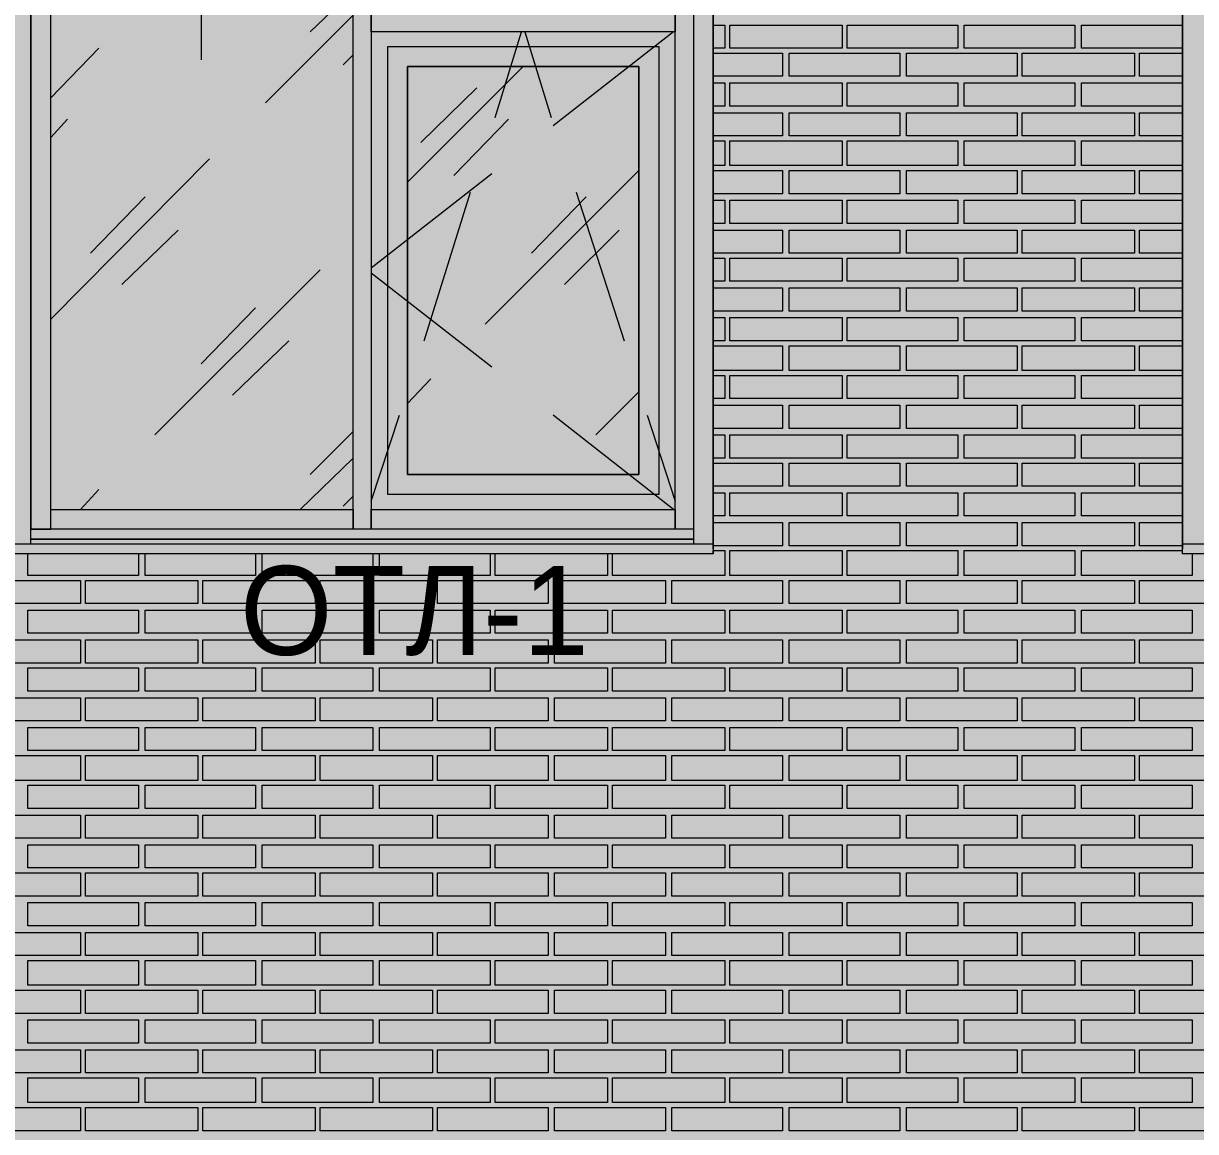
# Model space of a CAD drawing. Header units: millimetres. Extents: x -28928 to 100580, y -22867 to 36490.
# Drawn here: x 41017 to 44019, y 19599 to 22436 of the extents above; entities that cross this region are included whole.
import ezdxf

# ---------------------------------------------------------------- set-up
doc = ezdxf.new("R2010")
doc.units = ezdxf.units.MM
doc.layers.add('PDF _Геометрия', color=7, linetype='Continuous', true_color=0x8f8e8d)
doc.layers.add('PDF _Сплошная заливка', color=7, linetype='Continuous', true_color=0xffffff)
doc.layers.add('PDF _Текст', color=7, linetype='Continuous')

msp = doc.modelspace()

# ---------------------------------------------------------------- hatches: boundary and pattern name
at = {"layer": 'PDF _Сплошная заливка', "true_color": 0xdcd6cf, "transparency": 33554559}
msp.add_hatch(color=254, dxfattribs=at).paths.add_polyline_path([(19133.7, 30089.1), (19133.7, 16343.4), (52641.4, 16343.4), (52641.4, 30089.1)])

# ---------------------------------------------------------------- linework, layer by layer
at = {"layer": 'PDF _Геометрия', "color": 7, "lineweight": 9}
for points in [[(41036.4, 21103), (41036.4, 21166.4), (41036.4, 22439.9), (41036.4, 21141), (41087.2, 21141), (41087.2, 22439.9), (41087.2, 23688), (41036.4, 23688), (41036.4, 22439.9), (41036.4, 23713.4), (41036.4, 23789.5), (40985.7, 23789.5)], [(40985.7, 23789.5), (42783.7, 23789.5), (42783.7, 21090.3), (42783.7, 21166.4), (42783.7, 22439.9), (42783.7, 23713.4), (42783.7, 23789.5), (42733, 23789.5), (42733, 23713.4), (42733, 22439.9), (42733, 21141), (42686.4, 21141), (42686.4, 22439.9), (42686.4, 23713.4)], [(44031.8, 23789.5), (43985.3, 23789.5), (43985.3, 23713.4), (43985.3, 22439.9), (43985.3, 21166.4), (43985.3, 21090.3), (43985.3, 23789.5), (45783.4, 23789.5)], [(42733, 23713.4), (42733, 22439.9), (42733, 21166.4), (42733, 21103)], [(41472.2, 22541.4), (41472.2, 22342.6)], [(41751.4, 22414.5), (41861.4, 22520.3)], [(41637.2, 22232.6), (41861.4, 22456.8)], [(42225.3, 22194.5), (42293, 22414.5)], [(42301.4, 22414.5), (42369.1, 22194.5)], [(42682.2, 22414.5), (42373.4, 22173.4)], [(41087.2, 22245.3), (41209.9, 22372.2)], [(41836.1, 22329.9), (41861.4, 22355.3)], [(42001.1, 22029.5), (42297.2, 22325.7)], [(42034.9, 22131), (42178.7, 22270.7)], [(41087.2, 22143.7), (41129.5, 22190.3)], [(42119.5, 22046.4), (42259.1, 22190.3)], [(41087.2, 21678.4), (41493.4, 22088.7)], [(42216.8, 22050.7), (41908, 21809.5)], [(42199.9, 21665.7), (42593.4, 22059.1)], [(41188.7, 21847.6), (41328.4, 21991.4)], [(42043.4, 21623.4), (42161.8, 22004.1)], [(42318.4, 21847.6), (42458, 21991.4)], [(42432.6, 22004.1), (42555.3, 21623.4)], [(41269.1, 21767.2), (41413, 21906.8)], [(42403, 21767.2), (42542.6, 21906.8)], [(41353.7, 21382.2), (41776.8, 21805.3)], [(42216.8, 21555.7), (41908, 21796.8)], [(41472.2, 21564.1), (41611.8, 21708)], [(41552.6, 21483.7), (41696.4, 21623.4)], [(42001.1, 21462.6), (42060.3, 21526)], [(42483.4, 21382.2), (42593.4, 21492.2)], [(41908, 21213), (41979.9, 21433)], [(42682.2, 21191.8), (42373.4, 21433)], [(42614.5, 21433), (42686.4, 21213)], [(41751.4, 21280.7), (41861.4, 21390.7)], [(41726.1, 21191.8), (41861.4, 21323)], [(41163.4, 21191.8), (41209.9, 21242.6)], [(41836.1, 21200.3), (41861.4, 21225.7)], [(42733, 21141), (41036.4, 21141)], [(42783.7, 21141), (42783.7, 21115.7), (42783.7, 21103), (42783.7, 21077.6), (42783.7, 21086)], [(42783.7, 21103), (40985.7, 21103), (40985.7, 21107.2)], [(42733, 21115.7), (41036.4, 21115.7), (42733, 21115.7)], [(42733, 21115.7), (41036.4, 21115.7)], [(45783.4, 21107.2), (45783.4, 21103), (43985.3, 21103), (43985.3, 21107.2)], [(42783.7, 21077.6), (40985.7, 21077.6), (40985.7, 21103)], [(45783.4, 21103), (45783.4, 21077.6), (43985.3, 21077.6), (43985.3, 21103)], [(43985.3, 21077.6), (43985.3, 21086)]]:
    msp.add_lwpolyline(points, dxfattribs=at)
for points in [[(41908, 21141), (41861.4, 21141), (41087.2, 21141), (41087.2, 21191.8), (41861.4, 21191.8), (41861.4, 21141), (41861.4, 22439.9), (41861.4, 23688), (41908, 23688), (41908, 22439.9)], [(42686.4, 22414.5), (41908, 22414.5), (41908, 22465.3), (42686.4, 22465.3)], [(41950.3, 22376.4), (42644.1, 22376.4), (42644.1, 21229.9), (41950.3, 21229.9)], [(42644.1, 22376.4), (42644.1, 21229.9), (41950.3, 21229.9), (41950.3, 22376.4)], [(42593.4, 22325.7), (42001.1, 22325.7), (42001.1, 21280.7), (42593.4, 21280.7)], [(42001.1, 21280.7), (42001.1, 22325.7), (42593.4, 22325.7), (42593.4, 21280.7)], [(42686.4, 21141), (41908, 21141), (41908, 21191.8), (42686.4, 21191.8)]]:
    msp.add_lwpolyline(points, close=True, dxfattribs=at)
at = {"layer": 'PDF _Геометрия', "lineweight": 9}
for points in [[(42783.7, 22431.4), (42813.4, 22431.4), (42813.4, 22372.2), (42783.7, 22372.2)], [(43985.3, 22372.2), (43727.2, 22372.2), (43727.2, 22431.4), (43985.3, 22431.4)], [(42783.7, 22359.5), (42817.6, 22359.5), (42961.4, 22359.5), (42961.4, 22300.3), (42817.6, 22300.3), (42783.7, 22300.3)], [(43985.3, 22300.3), (43875.3, 22300.3), (43875.3, 22359.5), (43985.3, 22359.5)], [(42783.7, 22283.4), (42813.4, 22283.4), (42813.4, 22224.1), (42783.7, 22224.1)], [(43985.3, 22224.1), (43727.2, 22224.1), (43727.2, 22283.4), (43985.3, 22283.4)], [(42783.7, 22207.2), (42817.6, 22207.2), (42961.4, 22207.2), (42961.4, 22148), (42817.6, 22148), (42783.7, 22148)], [(43985.3, 22148), (43875.3, 22148), (43875.3, 22207.2), (43985.3, 22207.2)], [(42783.7, 22135.3), (42813.4, 22135.3), (42813.4, 22071.8), (42783.7, 22071.8)], [(43985.3, 22071.8), (43727.2, 22071.8), (43727.2, 22135.3), (43985.3, 22135.3)], [(42783.7, 22059.1), (42817.6, 22059.1), (42961.4, 22059.1), (42961.4, 21999.9), (42817.6, 21999.9), (42783.7, 21999.9)], [(43985.3, 21999.9), (43875.3, 21999.9), (43875.3, 22059.1), (43985.3, 22059.1)], [(42783.7, 21983), (42813.4, 21983), (42813.4, 21923.7), (42783.7, 21923.7)], [(43985.3, 21923.7), (43727.2, 21923.7), (43727.2, 21983), (43985.3, 21983)], [(42783.7, 21906.8), (42817.6, 21906.8), (42961.4, 21906.8), (42961.4, 21847.6), (42817.6, 21847.6), (42783.7, 21847.6)], [(43985.3, 21847.6), (43875.3, 21847.6), (43875.3, 21906.8), (43985.3, 21906.8)], [(42783.7, 21834.9), (42813.4, 21834.9), (42813.4, 21775.7), (42783.7, 21775.7)], [(43985.3, 21775.7), (43727.2, 21775.7), (43727.2, 21834.9), (43985.3, 21834.9)], [(42783.7, 21758.7), (42817.6, 21758.7), (42961.4, 21758.7), (42961.4, 21699.5), (42817.6, 21699.5), (42783.7, 21699.5)], [(43985.3, 21699.5), (43875.3, 21699.5), (43875.3, 21758.7), (43985.3, 21758.7)], [(42783.7, 21682.6), (42813.4, 21682.6), (42813.4, 21623.4), (42783.7, 21623.4)], [(43985.3, 21623.4), (43727.2, 21623.4), (43727.2, 21682.6), (43985.3, 21682.6)], [(42783.7, 21610.7), (42817.6, 21610.7), (42961.4, 21610.7), (42961.4, 21547.2), (42817.6, 21547.2), (42783.7, 21547.2)], [(43985.3, 21547.2), (43875.3, 21547.2), (43875.3, 21610.7), (43985.3, 21610.7)], [(42783.7, 21534.5), (42813.4, 21534.5), (42813.4, 21475.3), (42783.7, 21475.3)], [(43985.3, 21475.3), (43727.2, 21475.3), (43727.2, 21534.5), (43985.3, 21534.5)], [(42783.7, 21458.4), (42817.6, 21458.4), (42961.4, 21458.4), (42961.4, 21399.1), (42817.6, 21399.1), (42783.7, 21399.1)], [(43985.3, 21399.1), (43875.3, 21399.1), (43875.3, 21458.4), (43985.3, 21458.4)], [(42783.7, 21382.2), (42813.4, 21382.2), (42813.4, 21323), (42783.7, 21323)], [(43985.3, 21323), (43727.2, 21323), (43727.2, 21382.2), (43985.3, 21382.2)], [(42783.7, 21310.3), (42817.6, 21310.3), (42961.4, 21310.3), (42961.4, 21251), (42817.6, 21251), (42783.7, 21251)], [(43985.3, 21251), (43875.3, 21251), (43875.3, 21310.3), (43985.3, 21310.3)], [(42783.7, 21234.1), (42813.4, 21234.1), (42813.4, 21174.9), (42783.7, 21174.9)], [(43985.3, 21174.9), (43727.2, 21174.9), (43727.2, 21234.1), (43985.3, 21234.1)], [(42783.7, 21158), (42817.6, 21158), (42961.4, 21158), (42961.4, 21098.7), (42817.6, 21098.7), (42783.7, 21098.7)], [(43985.3, 21098.7), (43875.3, 21098.7), (43875.3, 21158), (43985.3, 21158)], [(41311.4, 21077.6), (41311.4, 21022.6), (41028, 21022.6), (41028, 21077.6)], [(41611.8, 21077.6), (41611.8, 21022.6), (41328.4, 21022.6), (41328.4, 21077.6)], [(41912.2, 21077.6), (41912.2, 21022.6), (41628.7, 21022.6), (41628.7, 21077.6)], [(42212.6, 21077.6), (42212.6, 21022.6), (41929.1, 21022.6), (41929.1, 21077.6)], [(42513, 21077.6), (42513, 21022.6), (42225.3, 21022.6), (42225.3, 21077.6)], [(42783.7, 21086), (42813.4, 21086), (42813.4, 21022.6), (42525.7, 21022.6), (42525.7, 21077.6)], [(44010.7, 21077.6), (44010.7, 21022.6), (43727.2, 21022.6), (43727.2, 21086), (43985.3, 21086)]]:
    msp.add_lwpolyline(points, dxfattribs=at)
for points in [[(43113.7, 22431.4), (43113.7, 22372.2), (42826.1, 22372.2), (42826.1, 22431.4)], [(43409.9, 22431.4), (43409.9, 22372.2), (43126.4, 22372.2), (43126.4, 22431.4)], [(43710.3, 22431.4), (43710.3, 22372.2), (43426.8, 22372.2), (43426.8, 22431.4)], [(43261.8, 22300.3), (43118, 22300.3), (42978.4, 22300.3), (42978.4, 22359.5), (43118, 22359.5), (43261.8, 22359.5)], [(43562.2, 22300.3), (43418.4, 22300.3), (43278.7, 22300.3), (43278.7, 22359.5), (43418.4, 22359.5), (43562.2, 22359.5)], [(43862.6, 22300.3), (43718.7, 22300.3), (43574.9, 22300.3), (43574.9, 22359.5), (43718.7, 22359.5), (43862.6, 22359.5)], [(43113.7, 22283.4), (43113.7, 22224.1), (42826.1, 22224.1), (42826.1, 22283.4)], [(43409.9, 22283.4), (43409.9, 22224.1), (43126.4, 22224.1), (43126.4, 22283.4)], [(43710.3, 22283.4), (43710.3, 22224.1), (43426.8, 22224.1), (43426.8, 22283.4)], [(43261.8, 22148), (43118, 22148), (42978.4, 22148), (42978.4, 22207.2), (43118, 22207.2), (43261.8, 22207.2)], [(43562.2, 22148), (43418.4, 22148), (43278.7, 22148), (43278.7, 22207.2), (43418.4, 22207.2), (43562.2, 22207.2)], [(43862.6, 22148), (43718.7, 22148), (43574.9, 22148), (43574.9, 22207.2), (43718.7, 22207.2), (43862.6, 22207.2)], [(43113.7, 22135.3), (43113.7, 22071.8), (42826.1, 22071.8), (42826.1, 22135.3)], [(43409.9, 22135.3), (43409.9, 22071.8), (43126.4, 22071.8), (43126.4, 22135.3)], [(43710.3, 22135.3), (43710.3, 22071.8), (43426.8, 22071.8), (43426.8, 22135.3)], [(43261.8, 21999.9), (43118, 21999.9), (42978.4, 21999.9), (42978.4, 22059.1), (43118, 22059.1), (43261.8, 22059.1)], [(43562.2, 21999.9), (43418.4, 21999.9), (43278.7, 21999.9), (43278.7, 22059.1), (43418.4, 22059.1), (43562.2, 22059.1)], [(43862.6, 21999.9), (43718.7, 21999.9), (43574.9, 21999.9), (43574.9, 22059.1), (43718.7, 22059.1), (43862.6, 22059.1)], [(43113.7, 21983), (43113.7, 21923.7), (42826.1, 21923.7), (42826.1, 21983)], [(43409.9, 21983), (43409.9, 21923.7), (43126.4, 21923.7), (43126.4, 21983)], [(43710.3, 21983), (43710.3, 21923.7), (43426.8, 21923.7), (43426.8, 21983)], [(43261.8, 21847.6), (43118, 21847.6), (42978.4, 21847.6), (42978.4, 21906.8), (43118, 21906.8), (43261.8, 21906.8)], [(43562.2, 21847.6), (43418.4, 21847.6), (43278.7, 21847.6), (43278.7, 21906.8), (43418.4, 21906.8), (43562.2, 21906.8)], [(43862.6, 21847.6), (43718.7, 21847.6), (43574.9, 21847.6), (43574.9, 21906.8), (43718.7, 21906.8), (43862.6, 21906.8)], [(43113.7, 21834.9), (43113.7, 21775.7), (42826.1, 21775.7), (42826.1, 21834.9)], [(43409.9, 21834.9), (43409.9, 21775.7), (43126.4, 21775.7), (43126.4, 21834.9)], [(43710.3, 21834.9), (43710.3, 21775.7), (43426.8, 21775.7), (43426.8, 21834.9)], [(43261.8, 21699.5), (43118, 21699.5), (42978.4, 21699.5), (42978.4, 21758.7), (43118, 21758.7), (43261.8, 21758.7)], [(43562.2, 21699.5), (43418.4, 21699.5), (43278.7, 21699.5), (43278.7, 21758.7), (43418.4, 21758.7), (43562.2, 21758.7)], [(43862.6, 21699.5), (43718.7, 21699.5), (43574.9, 21699.5), (43574.9, 21758.7), (43718.7, 21758.7), (43862.6, 21758.7)], [(43113.7, 21682.6), (43113.7, 21623.4), (42826.1, 21623.4), (42826.1, 21682.6)], [(43409.9, 21682.6), (43409.9, 21623.4), (43126.4, 21623.4), (43126.4, 21682.6)], [(43710.3, 21682.6), (43710.3, 21623.4), (43426.8, 21623.4), (43426.8, 21682.6)], [(43261.8, 21547.2), (43118, 21547.2), (42978.4, 21547.2), (42978.4, 21610.7), (43118, 21610.7), (43261.8, 21610.7)], [(43562.2, 21547.2), (43418.4, 21547.2), (43278.7, 21547.2), (43278.7, 21610.7), (43418.4, 21610.7), (43562.2, 21610.7)], [(43862.6, 21547.2), (43718.7, 21547.2), (43574.9, 21547.2), (43574.9, 21610.7), (43718.7, 21610.7), (43862.6, 21610.7)], [(43113.7, 21534.5), (43113.7, 21475.3), (42826.1, 21475.3), (42826.1, 21534.5)], [(43409.9, 21534.5), (43409.9, 21475.3), (43126.4, 21475.3), (43126.4, 21534.5)], [(43710.3, 21534.5), (43710.3, 21475.3), (43426.8, 21475.3), (43426.8, 21534.5)], [(43261.8, 21399.1), (43118, 21399.1), (42978.4, 21399.1), (42978.4, 21458.4), (43118, 21458.4), (43261.8, 21458.4)], [(43562.2, 21399.1), (43418.4, 21399.1), (43278.7, 21399.1), (43278.7, 21458.4), (43418.4, 21458.4), (43562.2, 21458.4)], [(43862.6, 21399.1), (43718.7, 21399.1), (43574.9, 21399.1), (43574.9, 21458.4), (43718.7, 21458.4), (43862.6, 21458.4)], [(43113.7, 21382.2), (43113.7, 21323), (42826.1, 21323), (42826.1, 21382.2)], [(43409.9, 21382.2), (43409.9, 21323), (43126.4, 21323), (43126.4, 21382.2)], [(43710.3, 21382.2), (43710.3, 21323), (43426.8, 21323), (43426.8, 21382.2)], [(43261.8, 21251), (43118, 21251), (42978.4, 21251), (42978.4, 21310.3), (43118, 21310.3), (43261.8, 21310.3)], [(43562.2, 21251), (43418.4, 21251), (43278.7, 21251), (43278.7, 21310.3), (43418.4, 21310.3), (43562.2, 21310.3)], [(43862.6, 21251), (43718.7, 21251), (43574.9, 21251), (43574.9, 21310.3), (43718.7, 21310.3), (43862.6, 21310.3)], [(43113.7, 21234.1), (43113.7, 21174.9), (42826.1, 21174.9), (42826.1, 21234.1)], [(43409.9, 21234.1), (43409.9, 21174.9), (43126.4, 21174.9), (43126.4, 21234.1)], [(43710.3, 21234.1), (43710.3, 21174.9), (43426.8, 21174.9), (43426.8, 21234.1)], [(43261.8, 21098.7), (43118, 21098.7), (42978.4, 21098.7), (42978.4, 21158), (43118, 21158), (43261.8, 21158)], [(43562.2, 21098.7), (43418.4, 21098.7), (43278.7, 21098.7), (43278.7, 21158), (43418.4, 21158), (43562.2, 21158)], [(43862.6, 21098.7), (43718.7, 21098.7), (43574.9, 21098.7), (43574.9, 21158), (43718.7, 21158), (43862.6, 21158)], [(43113.7, 21086), (43113.7, 21022.6), (42826.1, 21022.6), (42826.1, 21086)], [(43409.9, 21086), (43409.9, 21022.6), (43126.4, 21022.6), (43126.4, 21086)], [(43710.3, 21086), (43710.3, 21022.6), (43426.8, 21022.6), (43426.8, 21086)], [(41163.4, 20950.7), (41019.5, 20950.7), (40879.9, 20950.7), (40879.9, 21009.9), (41019.5, 21009.9), (41163.4, 21009.9)], [(41463.7, 20950.7), (41319.9, 20950.7), (41176.1, 20950.7), (41176.1, 21009.9), (41319.9, 21009.9), (41463.7, 21009.9)], [(41764.1, 20950.7), (41620.3, 20950.7), (41476.4, 20950.7), (41476.4, 21009.9), (41620.3, 21009.9), (41764.1, 21009.9)], [(42064.5, 20950.7), (41920.7, 20950.7), (41776.8, 20950.7), (41776.8, 21009.9), (41920.7, 21009.9), (42064.5, 21009.9)], [(42360.7, 20950.7), (42221.1, 20950.7), (42077.2, 20950.7), (42077.2, 21009.9), (42221.1, 21009.9), (42360.7, 21009.9)], [(42661.1, 20950.7), (42521.4, 20950.7), (42377.6, 20950.7), (42377.6, 21009.9), (42521.4, 21009.9), (42661.1, 21009.9)], [(42961.4, 20950.7), (42817.6, 20950.7), (42678, 20950.7), (42678, 21009.9), (42817.6, 21009.9), (42961.4, 21009.9)], [(43261.8, 20950.7), (43118, 20950.7), (42978.4, 20950.7), (42978.4, 21009.9), (43118, 21009.9), (43261.8, 21009.9)], [(43562.2, 20950.7), (43418.4, 20950.7), (43278.7, 20950.7), (43278.7, 21009.9), (43418.4, 21009.9), (43562.2, 21009.9)], [(43862.6, 20950.7), (43718.7, 20950.7), (43574.9, 20950.7), (43574.9, 21009.9), (43718.7, 21009.9), (43862.6, 21009.9)], [(44163, 20950.7), (44019.1, 20950.7), (43875.3, 20950.7), (43875.3, 21009.9), (44019.1, 21009.9), (44163, 21009.9)], [(41311.4, 20933.7), (41311.4, 20874.5), (41028, 20874.5), (41028, 20933.7)], [(41611.8, 20933.7), (41611.8, 20874.5), (41328.4, 20874.5), (41328.4, 20933.7)], [(41912.2, 20933.7), (41912.2, 20874.5), (41628.7, 20874.5), (41628.7, 20933.7)], [(42212.6, 20933.7), (42212.6, 20874.5), (41929.1, 20874.5), (41929.1, 20933.7)], [(42513, 20933.7), (42513, 20874.5), (42225.3, 20874.5), (42225.3, 20933.7)], [(42813.4, 20933.7), (42813.4, 20874.5), (42525.7, 20874.5), (42525.7, 20933.7)], [(43113.7, 20933.7), (43113.7, 20874.5), (42826.1, 20874.5), (42826.1, 20933.7)], [(43409.9, 20933.7), (43409.9, 20874.5), (43126.4, 20874.5), (43126.4, 20933.7)], [(43710.3, 20933.7), (43710.3, 20874.5), (43426.8, 20874.5), (43426.8, 20933.7)], [(44010.7, 20933.7), (44010.7, 20874.5), (43727.2, 20874.5), (43727.2, 20933.7)], [(41163.4, 20798.4), (41019.5, 20798.4), (40879.9, 20798.4), (40879.9, 20857.6), (41019.5, 20857.6), (41163.4, 20857.6)], [(41463.7, 20798.4), (41319.9, 20798.4), (41176.1, 20798.4), (41176.1, 20857.6), (41319.9, 20857.6), (41463.7, 20857.6)], [(41764.1, 20798.4), (41620.3, 20798.4), (41476.4, 20798.4), (41476.4, 20857.6), (41620.3, 20857.6), (41764.1, 20857.6)], [(42064.5, 20798.4), (41920.7, 20798.4), (41776.8, 20798.4), (41776.8, 20857.6), (41920.7, 20857.6), (42064.5, 20857.6)], [(42360.7, 20798.4), (42221.1, 20798.4), (42077.2, 20798.4), (42077.2, 20857.6), (42221.1, 20857.6), (42360.7, 20857.6)], [(42661.1, 20798.4), (42521.4, 20798.4), (42377.6, 20798.4), (42377.6, 20857.6), (42521.4, 20857.6), (42661.1, 20857.6)], [(42961.4, 20798.4), (42817.6, 20798.4), (42678, 20798.4), (42678, 20857.6), (42817.6, 20857.6), (42961.4, 20857.6)], [(43261.8, 20798.4), (43118, 20798.4), (42978.4, 20798.4), (42978.4, 20857.6), (43118, 20857.6), (43261.8, 20857.6)], [(43562.2, 20798.4), (43418.4, 20798.4), (43278.7, 20798.4), (43278.7, 20857.6), (43418.4, 20857.6), (43562.2, 20857.6)], [(43862.6, 20798.4), (43718.7, 20798.4), (43574.9, 20798.4), (43574.9, 20857.6), (43718.7, 20857.6), (43862.6, 20857.6)], [(44163, 20798.4), (44019.1, 20798.4), (43875.3, 20798.4), (43875.3, 20857.6), (44019.1, 20857.6), (44163, 20857.6)], [(41311.4, 20785.7), (41311.4, 20726.4), (41028, 20726.4), (41028, 20785.7)], [(41611.8, 20785.7), (41611.8, 20726.4), (41328.4, 20726.4), (41328.4, 20785.7)], [(41912.2, 20785.7), (41912.2, 20726.4), (41628.7, 20726.4), (41628.7, 20785.7)], [(42212.6, 20785.7), (42212.6, 20726.4), (41929.1, 20726.4), (41929.1, 20785.7)], [(42513, 20785.7), (42513, 20726.4), (42225.3, 20726.4), (42225.3, 20785.7)], [(42813.4, 20785.7), (42813.4, 20726.4), (42525.7, 20726.4), (42525.7, 20785.7)], [(43113.7, 20785.7), (43113.7, 20726.4), (42826.1, 20726.4), (42826.1, 20785.7)], [(43409.9, 20785.7), (43409.9, 20726.4), (43126.4, 20726.4), (43126.4, 20785.7)], [(43710.3, 20785.7), (43710.3, 20726.4), (43426.8, 20726.4), (43426.8, 20785.7)], [(44010.7, 20785.7), (44010.7, 20726.4), (43727.2, 20726.4), (43727.2, 20785.7)], [(41163.4, 20650.3), (41019.5, 20650.3), (40879.9, 20650.3), (40879.9, 20709.5), (41019.5, 20709.5), (41163.4, 20709.5)], [(41463.7, 20650.3), (41319.9, 20650.3), (41176.1, 20650.3), (41176.1, 20709.5), (41319.9, 20709.5), (41463.7, 20709.5)], [(41764.1, 20650.3), (41620.3, 20650.3), (41476.4, 20650.3), (41476.4, 20709.5), (41620.3, 20709.5), (41764.1, 20709.5)], [(42064.5, 20650.3), (41920.7, 20650.3), (41776.8, 20650.3), (41776.8, 20709.5), (41920.7, 20709.5), (42064.5, 20709.5)], [(42360.7, 20650.3), (42221.1, 20650.3), (42077.2, 20650.3), (42077.2, 20709.5), (42221.1, 20709.5), (42360.7, 20709.5)], [(42661.1, 20650.3), (42521.4, 20650.3), (42377.6, 20650.3), (42377.6, 20709.5), (42521.4, 20709.5), (42661.1, 20709.5)], [(42961.4, 20650.3), (42817.6, 20650.3), (42678, 20650.3), (42678, 20709.5), (42817.6, 20709.5), (42961.4, 20709.5)], [(43261.8, 20650.3), (43118, 20650.3), (42978.4, 20650.3), (42978.4, 20709.5), (43118, 20709.5), (43261.8, 20709.5)], [(43562.2, 20650.3), (43418.4, 20650.3), (43278.7, 20650.3), (43278.7, 20709.5), (43418.4, 20709.5), (43562.2, 20709.5)], [(43862.6, 20650.3), (43718.7, 20650.3), (43574.9, 20650.3), (43574.9, 20709.5), (43718.7, 20709.5), (43862.6, 20709.5)], [(44163, 20650.3), (44019.1, 20650.3), (43875.3, 20650.3), (43875.3, 20709.5), (44019.1, 20709.5), (44163, 20709.5)], [(41311.4, 20633.4), (41311.4, 20574.1), (41028, 20574.1), (41028, 20633.4)], [(41611.8, 20633.4), (41611.8, 20574.1), (41328.4, 20574.1), (41328.4, 20633.4)], [(41912.2, 20633.4), (41912.2, 20574.1), (41628.7, 20574.1), (41628.7, 20633.4)], [(42212.6, 20633.4), (42212.6, 20574.1), (41929.1, 20574.1), (41929.1, 20633.4)], [(42513, 20633.4), (42513, 20574.1), (42225.3, 20574.1), (42225.3, 20633.4)], [(42813.4, 20633.4), (42813.4, 20574.1), (42525.7, 20574.1), (42525.7, 20633.4)], [(43113.7, 20633.4), (43113.7, 20574.1), (42826.1, 20574.1), (42826.1, 20633.4)], [(43409.9, 20633.4), (43409.9, 20574.1), (43126.4, 20574.1), (43126.4, 20633.4)], [(43710.3, 20633.4), (43710.3, 20574.1), (43426.8, 20574.1), (43426.8, 20633.4)], [(44010.7, 20633.4), (44010.7, 20574.1), (43727.2, 20574.1), (43727.2, 20633.4)], [(41163.4, 20498), (41019.5, 20498), (40879.9, 20498), (40879.9, 20561.4), (41019.5, 20561.4), (41163.4, 20561.4)], [(41463.7, 20498), (41319.9, 20498), (41176.1, 20498), (41176.1, 20561.4), (41319.9, 20561.4), (41463.7, 20561.4)], [(41764.1, 20498), (41620.3, 20498), (41476.4, 20498), (41476.4, 20561.4), (41620.3, 20561.4), (41764.1, 20561.4)], [(42064.5, 20498), (41920.7, 20498), (41776.8, 20498), (41776.8, 20561.4), (41920.7, 20561.4), (42064.5, 20561.4)], [(42360.7, 20498), (42221.1, 20498), (42077.2, 20498), (42077.2, 20561.4), (42221.1, 20561.4), (42360.7, 20561.4)], [(42661.1, 20498), (42521.4, 20498), (42377.6, 20498), (42377.6, 20561.4), (42521.4, 20561.4), (42661.1, 20561.4)], [(42961.4, 20498), (42817.6, 20498), (42678, 20498), (42678, 20561.4), (42817.6, 20561.4), (42961.4, 20561.4)], [(43261.8, 20498), (43118, 20498), (42978.4, 20498), (42978.4, 20561.4), (43118, 20561.4), (43261.8, 20561.4)], [(43562.2, 20498), (43418.4, 20498), (43278.7, 20498), (43278.7, 20561.4), (43418.4, 20561.4), (43562.2, 20561.4)], [(43862.6, 20498), (43718.7, 20498), (43574.9, 20498), (43574.9, 20561.4), (43718.7, 20561.4), (43862.6, 20561.4)], [(44163, 20498), (44019.1, 20498), (43875.3, 20498), (43875.3, 20561.4), (44019.1, 20561.4), (44163, 20561.4)], [(41311.4, 20485.3), (41311.4, 20426), (41028, 20426), (41028, 20485.3)], [(41611.8, 20485.3), (41611.8, 20426), (41328.4, 20426), (41328.4, 20485.3)], [(41912.2, 20485.3), (41912.2, 20426), (41628.7, 20426), (41628.7, 20485.3)], [(42212.6, 20485.3), (42212.6, 20426), (41929.1, 20426), (41929.1, 20485.3)], [(42513, 20485.3), (42513, 20426), (42225.3, 20426), (42225.3, 20485.3)], [(42813.4, 20485.3), (42813.4, 20426), (42525.7, 20426), (42525.7, 20485.3)], [(43113.7, 20485.3), (43113.7, 20426), (42826.1, 20426), (42826.1, 20485.3)], [(43409.9, 20485.3), (43409.9, 20426), (43126.4, 20426), (43126.4, 20485.3)], [(43710.3, 20485.3), (43710.3, 20426), (43426.8, 20426), (43426.8, 20485.3)], [(44010.7, 20485.3), (44010.7, 20426), (43727.2, 20426), (43727.2, 20485.3)], [(41163.4, 20349.9), (41019.5, 20349.9), (40879.9, 20349.9), (40879.9, 20409.1), (41019.5, 20409.1), (41163.4, 20409.1)], [(41463.7, 20349.9), (41319.9, 20349.9), (41176.1, 20349.9), (41176.1, 20409.1), (41319.9, 20409.1), (41463.7, 20409.1)], [(41764.1, 20349.9), (41620.3, 20349.9), (41476.4, 20349.9), (41476.4, 20409.1), (41620.3, 20409.1), (41764.1, 20409.1)], [(42064.5, 20349.9), (41920.7, 20349.9), (41776.8, 20349.9), (41776.8, 20409.1), (41920.7, 20409.1), (42064.5, 20409.1)], [(42360.7, 20349.9), (42221.1, 20349.9), (42077.2, 20349.9), (42077.2, 20409.1), (42221.1, 20409.1), (42360.7, 20409.1)], [(42661.1, 20349.9), (42521.4, 20349.9), (42377.6, 20349.9), (42377.6, 20409.1), (42521.4, 20409.1), (42661.1, 20409.1)], [(42961.4, 20349.9), (42817.6, 20349.9), (42678, 20349.9), (42678, 20409.1), (42817.6, 20409.1), (42961.4, 20409.1)], [(43261.8, 20349.9), (43118, 20349.9), (42978.4, 20349.9), (42978.4, 20409.1), (43118, 20409.1), (43261.8, 20409.1)], [(43562.2, 20349.9), (43418.4, 20349.9), (43278.7, 20349.9), (43278.7, 20409.1), (43418.4, 20409.1), (43562.2, 20409.1)], [(43862.6, 20349.9), (43718.7, 20349.9), (43574.9, 20349.9), (43574.9, 20409.1), (43718.7, 20409.1), (43862.6, 20409.1)], [(44163, 20349.9), (44019.1, 20349.9), (43875.3, 20349.9), (43875.3, 20409.1), (44019.1, 20409.1), (44163, 20409.1)], [(41311.4, 20333), (41311.4, 20273.7), (41028, 20273.7), (41028, 20333)], [(41611.8, 20333), (41611.8, 20273.7), (41328.4, 20273.7), (41328.4, 20333)], [(41912.2, 20333), (41912.2, 20273.7), (41628.7, 20273.7), (41628.7, 20333)], [(42212.6, 20333), (42212.6, 20273.7), (41929.1, 20273.7), (41929.1, 20333)], [(42513, 20333), (42513, 20273.7), (42225.3, 20273.7), (42225.3, 20333)], [(42813.4, 20333), (42813.4, 20273.7), (42525.7, 20273.7), (42525.7, 20333)], [(43113.7, 20333), (43113.7, 20273.7), (42826.1, 20273.7), (42826.1, 20333)], [(43409.9, 20333), (43409.9, 20273.7), (43126.4, 20273.7), (43126.4, 20333)], [(43710.3, 20333), (43710.3, 20273.7), (43426.8, 20273.7), (43426.8, 20333)], [(44010.7, 20333), (44010.7, 20273.7), (43727.2, 20273.7), (43727.2, 20333)], [(41163.4, 20201.8), (41019.5, 20201.8), (40879.9, 20201.8), (40879.9, 20261), (41019.5, 20261), (41163.4, 20261)], [(41463.7, 20201.8), (41319.9, 20201.8), (41176.1, 20201.8), (41176.1, 20261), (41319.9, 20261), (41463.7, 20261)], [(41764.1, 20201.8), (41620.3, 20201.8), (41476.4, 20201.8), (41476.4, 20261), (41620.3, 20261), (41764.1, 20261)], [(42064.5, 20201.8), (41920.7, 20201.8), (41776.8, 20201.8), (41776.8, 20261), (41920.7, 20261), (42064.5, 20261)], [(42360.7, 20201.8), (42221.1, 20201.8), (42077.2, 20201.8), (42077.2, 20261), (42221.1, 20261), (42360.7, 20261)], [(42661.1, 20201.8), (42521.4, 20201.8), (42377.6, 20201.8), (42377.6, 20261), (42521.4, 20261), (42661.1, 20261)], [(42961.4, 20201.8), (42817.6, 20201.8), (42678, 20201.8), (42678, 20261), (42817.6, 20261), (42961.4, 20261)], [(43261.8, 20201.8), (43118, 20201.8), (42978.4, 20201.8), (42978.4, 20261), (43118, 20261), (43261.8, 20261)], [(43562.2, 20201.8), (43418.4, 20201.8), (43278.7, 20201.8), (43278.7, 20261), (43418.4, 20261), (43562.2, 20261)], [(43862.6, 20201.8), (43718.7, 20201.8), (43574.9, 20201.8), (43574.9, 20261), (43718.7, 20261), (43862.6, 20261)], [(44163, 20201.8), (44019.1, 20201.8), (43875.3, 20201.8), (43875.3, 20261), (44019.1, 20261), (44163, 20261)], [(41311.4, 20184.9), (41311.4, 20125.7), (41028, 20125.7), (41028, 20184.9)], [(41611.8, 20184.9), (41611.8, 20125.7), (41328.4, 20125.7), (41328.4, 20184.9)], [(41912.2, 20184.9), (41912.2, 20125.7), (41628.7, 20125.7), (41628.7, 20184.9)], [(42212.6, 20184.9), (42212.6, 20125.7), (41929.1, 20125.7), (41929.1, 20184.9)], [(42513, 20184.9), (42513, 20125.7), (42225.3, 20125.7), (42225.3, 20184.9)], [(42813.4, 20184.9), (42813.4, 20125.7), (42525.7, 20125.7), (42525.7, 20184.9)], [(43113.7, 20184.9), (43113.7, 20125.7), (42826.1, 20125.7), (42826.1, 20184.9)], [(43409.9, 20184.9), (43409.9, 20125.7), (43126.4, 20125.7), (43126.4, 20184.9)], [(43710.3, 20184.9), (43710.3, 20125.7), (43426.8, 20125.7), (43426.8, 20184.9)], [(44010.7, 20184.9), (44010.7, 20125.7), (43727.2, 20125.7), (43727.2, 20184.9)], [(41163.4, 20049.5), (41019.5, 20049.5), (40879.9, 20049.5), (40879.9, 20108.7), (41019.5, 20108.7), (41163.4, 20108.7)], [(41463.7, 20049.5), (41319.9, 20049.5), (41176.1, 20049.5), (41176.1, 20108.7), (41319.9, 20108.7), (41463.7, 20108.7)], [(41764.1, 20049.5), (41620.3, 20049.5), (41476.4, 20049.5), (41476.4, 20108.7), (41620.3, 20108.7), (41764.1, 20108.7)], [(42064.5, 20049.5), (41920.7, 20049.5), (41776.8, 20049.5), (41776.8, 20108.7), (41920.7, 20108.7), (42064.5, 20108.7)], [(42360.7, 20049.5), (42221.1, 20049.5), (42077.2, 20049.5), (42077.2, 20108.7), (42221.1, 20108.7), (42360.7, 20108.7)], [(42661.1, 20049.5), (42521.4, 20049.5), (42377.6, 20049.5), (42377.6, 20108.7), (42521.4, 20108.7), (42661.1, 20108.7)], [(42961.4, 20049.5), (42817.6, 20049.5), (42678, 20049.5), (42678, 20108.7), (42817.6, 20108.7), (42961.4, 20108.7)], [(43261.8, 20049.5), (43118, 20049.5), (42978.4, 20049.5), (42978.4, 20108.7), (43118, 20108.7), (43261.8, 20108.7)], [(43562.2, 20049.5), (43418.4, 20049.5), (43278.7, 20049.5), (43278.7, 20108.7), (43418.4, 20108.7), (43562.2, 20108.7)], [(43862.6, 20049.5), (43718.7, 20049.5), (43574.9, 20049.5), (43574.9, 20108.7), (43718.7, 20108.7), (43862.6, 20108.7)], [(44163, 20049.5), (44019.1, 20049.5), (43875.3, 20049.5), (43875.3, 20108.7), (44019.1, 20108.7), (44163, 20108.7)], [(41311.4, 20036.8), (41311.4, 19973.4), (41028, 19973.4), (41028, 20036.8)], [(41611.8, 20036.8), (41611.8, 19973.4), (41328.4, 19973.4), (41328.4, 20036.8)], [(41912.2, 20036.8), (41912.2, 19973.4), (41628.7, 19973.4), (41628.7, 20036.8)], [(42212.6, 20036.8), (42212.6, 19973.4), (41929.1, 19973.4), (41929.1, 20036.8)], [(42513, 20036.8), (42513, 19973.4), (42225.3, 19973.4), (42225.3, 20036.8)], [(42813.4, 20036.8), (42813.4, 19973.4), (42525.7, 19973.4), (42525.7, 20036.8)], [(43113.7, 20036.8), (43113.7, 19973.4), (42826.1, 19973.4), (42826.1, 20036.8)], [(43409.9, 20036.8), (43409.9, 19973.4), (43126.4, 19973.4), (43126.4, 20036.8)], [(43710.3, 20036.8), (43710.3, 19973.4), (43426.8, 19973.4), (43426.8, 20036.8)], [(44010.7, 20036.8), (44010.7, 19973.4), (43727.2, 19973.4), (43727.2, 20036.8)], [(41163.4, 19901.4), (41019.5, 19901.4), (40879.9, 19901.4), (40879.9, 19960.7), (41019.5, 19960.7), (41163.4, 19960.7)], [(41463.7, 19901.4), (41319.9, 19901.4), (41176.1, 19901.4), (41176.1, 19960.7), (41319.9, 19960.7), (41463.7, 19960.7)], [(41764.1, 19901.4), (41620.3, 19901.4), (41476.4, 19901.4), (41476.4, 19960.7), (41620.3, 19960.7), (41764.1, 19960.7)], [(42064.5, 19901.4), (41920.7, 19901.4), (41776.8, 19901.4), (41776.8, 19960.7), (41920.7, 19960.7), (42064.5, 19960.7)], [(42360.7, 19901.4), (42221.1, 19901.4), (42077.2, 19901.4), (42077.2, 19960.7), (42221.1, 19960.7), (42360.7, 19960.7)], [(42661.1, 19901.4), (42521.4, 19901.4), (42377.6, 19901.4), (42377.6, 19960.7), (42521.4, 19960.7), (42661.1, 19960.7)], [(42961.4, 19901.4), (42817.6, 19901.4), (42678, 19901.4), (42678, 19960.7), (42817.6, 19960.7), (42961.4, 19960.7)], [(43261.8, 19901.4), (43118, 19901.4), (42978.4, 19901.4), (42978.4, 19960.7), (43118, 19960.7), (43261.8, 19960.7)], [(43562.2, 19901.4), (43418.4, 19901.4), (43278.7, 19901.4), (43278.7, 19960.7), (43418.4, 19960.7), (43562.2, 19960.7)], [(43862.6, 19901.4), (43718.7, 19901.4), (43574.9, 19901.4), (43574.9, 19960.7), (43718.7, 19960.7), (43862.6, 19960.7)], [(44163, 19901.4), (44019.1, 19901.4), (43875.3, 19901.4), (43875.3, 19960.7), (44019.1, 19960.7), (44163, 19960.7)], [(41311.4, 19884.5), (41311.4, 19825.3), (41028, 19825.3), (41028, 19884.5)], [(41611.8, 19884.5), (41611.8, 19825.3), (41328.4, 19825.3), (41328.4, 19884.5)], [(41912.2, 19884.5), (41912.2, 19825.3), (41628.7, 19825.3), (41628.7, 19884.5)], [(42212.6, 19884.5), (42212.6, 19825.3), (41929.1, 19825.3), (41929.1, 19884.5)], [(42513, 19884.5), (42513, 19825.3), (42225.3, 19825.3), (42225.3, 19884.5)], [(42813.4, 19884.5), (42813.4, 19825.3), (42525.7, 19825.3), (42525.7, 19884.5)], [(43113.7, 19884.5), (43113.7, 19825.3), (42826.1, 19825.3), (42826.1, 19884.5)], [(43409.9, 19884.5), (43409.9, 19825.3), (43126.4, 19825.3), (43126.4, 19884.5)], [(43710.3, 19884.5), (43710.3, 19825.3), (43426.8, 19825.3), (43426.8, 19884.5)], [(44010.7, 19884.5), (44010.7, 19825.3), (43727.2, 19825.3), (43727.2, 19884.5)], [(41163.4, 19749.1), (41019.5, 19749.1), (40879.9, 19749.1), (40879.9, 19808.4), (41019.5, 19808.4), (41163.4, 19808.4)], [(41463.7, 19749.1), (41319.9, 19749.1), (41176.1, 19749.1), (41176.1, 19808.4), (41319.9, 19808.4), (41463.7, 19808.4)], [(41764.1, 19749.1), (41620.3, 19749.1), (41476.4, 19749.1), (41476.4, 19808.4), (41620.3, 19808.4), (41764.1, 19808.4)], [(42064.5, 19749.1), (41920.7, 19749.1), (41776.8, 19749.1), (41776.8, 19808.4), (41920.7, 19808.4), (42064.5, 19808.4)], [(42360.7, 19749.1), (42221.1, 19749.1), (42077.2, 19749.1), (42077.2, 19808.4), (42221.1, 19808.4), (42360.7, 19808.4)], [(42661.1, 19749.1), (42521.4, 19749.1), (42377.6, 19749.1), (42377.6, 19808.4), (42521.4, 19808.4), (42661.1, 19808.4)], [(42961.4, 19749.1), (42817.6, 19749.1), (42678, 19749.1), (42678, 19808.4), (42817.6, 19808.4), (42961.4, 19808.4)], [(43261.8, 19749.1), (43118, 19749.1), (42978.4, 19749.1), (42978.4, 19808.4), (43118, 19808.4), (43261.8, 19808.4)], [(43562.2, 19749.1), (43418.4, 19749.1), (43278.7, 19749.1), (43278.7, 19808.4), (43418.4, 19808.4), (43562.2, 19808.4)], [(43862.6, 19749.1), (43718.7, 19749.1), (43574.9, 19749.1), (43574.9, 19808.4), (43718.7, 19808.4), (43862.6, 19808.4)], [(44163, 19749.1), (44019.1, 19749.1), (43875.3, 19749.1), (43875.3, 19808.4), (44019.1, 19808.4), (44163, 19808.4)], [(41311.4, 19736.4), (41311.4, 19673), (41028, 19673), (41028, 19736.4)], [(41611.8, 19736.4), (41611.8, 19673), (41328.4, 19673), (41328.4, 19736.4)], [(41912.2, 19736.4), (41912.2, 19673), (41628.7, 19673), (41628.7, 19736.4)], [(42212.6, 19736.4), (42212.6, 19673), (41929.1, 19673), (41929.1, 19736.4)], [(42513, 19736.4), (42513, 19673), (42225.3, 19673), (42225.3, 19736.4)], [(42813.4, 19736.4), (42813.4, 19673), (42525.7, 19673), (42525.7, 19736.4)], [(43113.7, 19736.4), (43113.7, 19673), (42826.1, 19673), (42826.1, 19736.4)], [(43409.9, 19736.4), (43409.9, 19673), (43126.4, 19673), (43126.4, 19736.4)], [(43710.3, 19736.4), (43710.3, 19673), (43426.8, 19673), (43426.8, 19736.4)], [(44010.7, 19736.4), (44010.7, 19673), (43727.2, 19673), (43727.2, 19736.4)], [(41163.4, 19601), (41019.5, 19601), (40879.9, 19601), (40879.9, 19660.3), (41019.5, 19660.3), (41163.4, 19660.3)], [(41463.7, 19601), (41319.9, 19601), (41176.1, 19601), (41176.1, 19660.3), (41319.9, 19660.3), (41463.7, 19660.3)], [(41764.1, 19601), (41620.3, 19601), (41476.4, 19601), (41476.4, 19660.3), (41620.3, 19660.3), (41764.1, 19660.3)], [(42064.5, 19601), (41920.7, 19601), (41776.8, 19601), (41776.8, 19660.3), (41920.7, 19660.3), (42064.5, 19660.3)], [(42360.7, 19601), (42221.1, 19601), (42077.2, 19601), (42077.2, 19660.3), (42221.1, 19660.3), (42360.7, 19660.3)], [(42661.1, 19601), (42521.4, 19601), (42377.6, 19601), (42377.6, 19660.3), (42521.4, 19660.3), (42661.1, 19660.3)], [(42961.4, 19601), (42817.6, 19601), (42678, 19601), (42678, 19660.3), (42817.6, 19660.3), (42961.4, 19660.3)], [(43261.8, 19601), (43118, 19601), (42978.4, 19601), (42978.4, 19660.3), (43118, 19660.3), (43261.8, 19660.3)], [(43562.2, 19601), (43418.4, 19601), (43278.7, 19601), (43278.7, 19660.3), (43418.4, 19660.3), (43562.2, 19660.3)], [(43862.6, 19601), (43718.7, 19601), (43574.9, 19601), (43574.9, 19660.3), (43718.7, 19660.3), (43862.6, 19660.3)], [(44163, 19601), (44019.1, 19601), (43875.3, 19601), (43875.3, 19660.3), (44019.1, 19660.3), (44163, 19660.3)]]:
    msp.add_lwpolyline(points, close=True, dxfattribs=at)
at = {"layer": 'PDF _Сплошная заливка', "lineweight": 9, "transparency": 33554559}
for points in [[(41087.2, 23688), (41087.2, 21191.8), (41861.4, 23688), (41861.4, 21191.8)], [(42001.1, 22325.7), (42001.1, 21280.7), (42593.3, 22325.7), (42593.3, 21280.7)]]:
    msp.add_solid(points, dxfattribs=at)

# ---------------------------------------------------------------- texts
at = {"layer": 'PDF _Текст', "insert": (41571.9, 20931.4), "char_height": 227.71, "attachment_point": 4, "style": ''}
msp.add_mtext('ОТЛ-1', dxfattribs=at)

doc.saveas('drawing.dxf')
